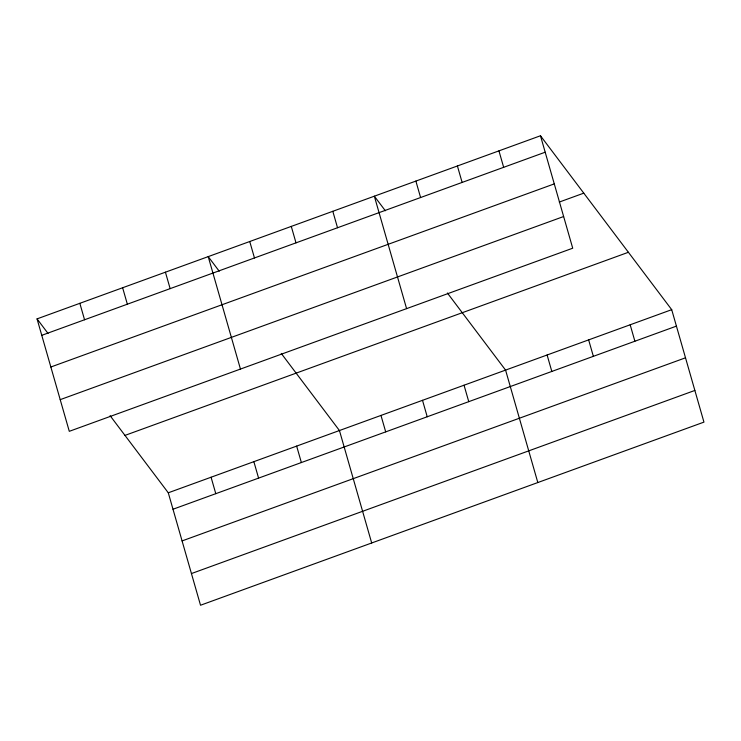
<?xml version="1.0" encoding="UTF-8"?>
<svg xmlns="http://www.w3.org/2000/svg" width="741" height="741" viewBox="0 0 741 741"><rect width="100%" height="100%" fill="white"/><g stroke="black" fill="none" stroke-linecap="round" stroke-linejoin="round"><path stroke-width="1.11" d="M540.476 135.76L572.719 248.207L69.293 431.327L37.05 318.88L540.476 135.76L671.707 309.673L703.95 422.12L200.524 605.24L168.281 492.793L110.103 415.692M41.765 335.33L545.191 152.211M50.851 367.008L554.277 183.888M559.288 202.061L583.778 193.151M60.206 399.649L563.632 216.529M124.979 435.402L628.396 252.283M168.281 492.793L671.707 309.673M172.996 509.243L676.422 326.123M182.082 540.921L685.508 357.81M191.437 573.562L694.863 390.442M385.348 210.768L374.344 196.189L406.587 308.636M447.397 293.001L505.575 370.102L537.818 482.548M219.216 271.197L208.212 256.618L240.455 369.064M281.265 353.429L339.443 430.53L371.686 542.977M37.05 318.88L48.045 333.45M630.174 324.78L634.889 341.231M588.641 339.887L593.356 356.338M498.943 150.868L503.658 167.318M547.108 354.995L551.823 371.445M457.41 165.975L462.125 182.425M415.877 181.082L420.592 197.532M464.042 385.209L468.757 401.659M422.509 400.316L427.224 416.766M332.811 211.296L337.525 227.746M380.976 415.423L385.7 431.873M291.278 226.403L296.002 242.853M249.745 241.51L254.469 257.961M296.65 446.101L301.374 462.551M253.867 461.662L258.581 478.112M165.419 272.179L170.143 288.629M211.074 477.232L215.788 493.682M122.636 287.749L127.35 304.199M79.843 303.31L84.557 319.76"/></g></svg>
